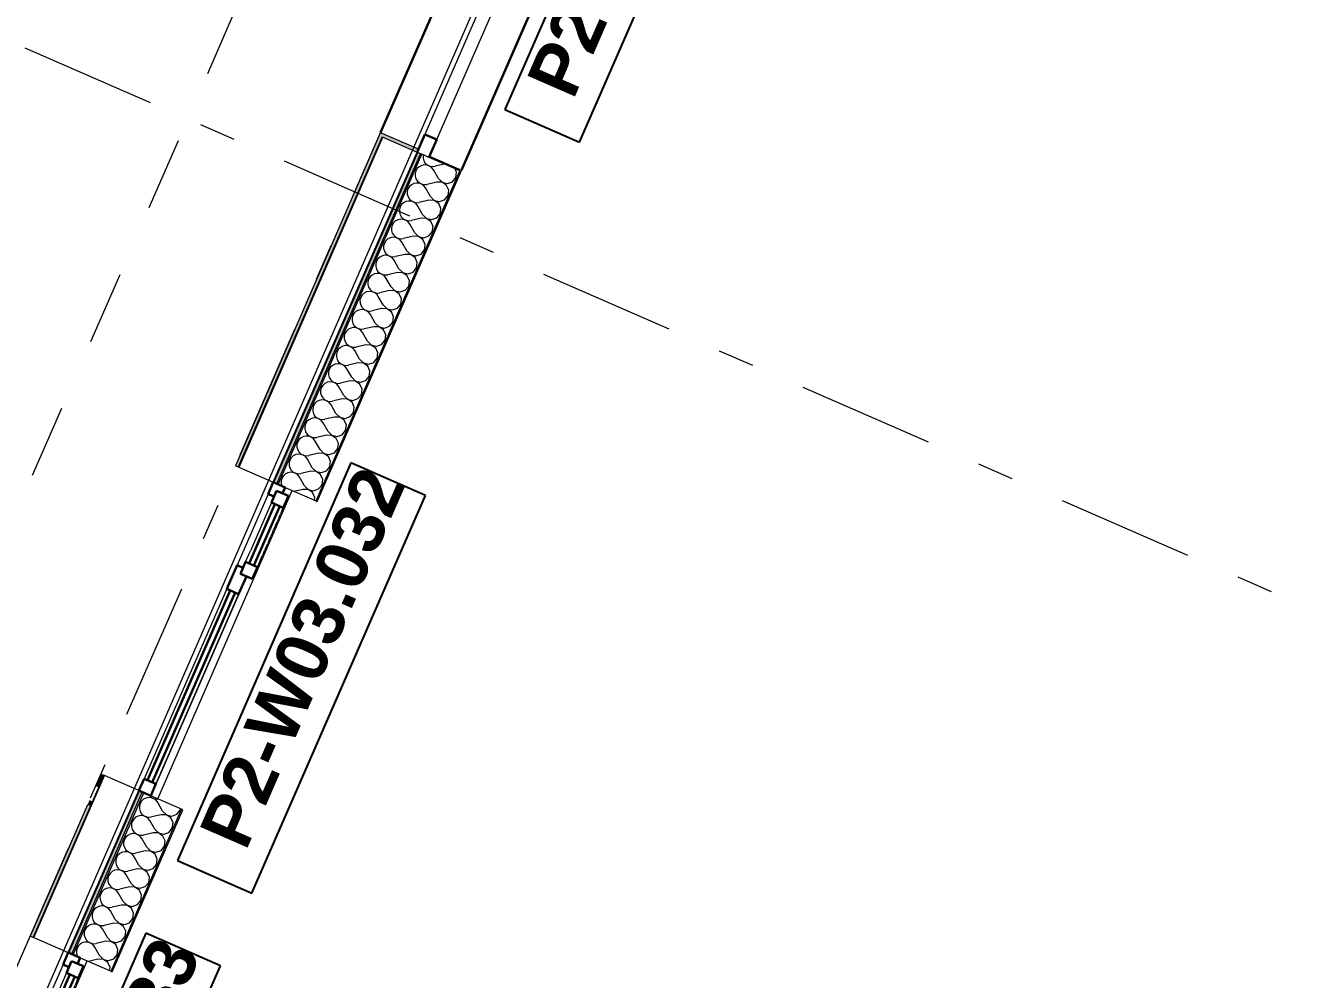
# Model space of a CAD drawing. Header units: millimetres. Extents: x -35034 to 431752, y -71616 to 25069.
# Drawn here: x 356836 to 361765, y -46978 to -43291 of the extents above; entities that cross this region are included whole.
import ezdxf
from ezdxf.enums import TextEntityAlignment as Align

# ---------------------------------------------------------------- set-up
doc = ezdxf.new("R2010")
doc.units = ezdxf.units.MM
doc.header["$MEASUREMENT"] = 0
doc.linetypes.add('Dashed', pattern=[564.444447, 282.222223, -282.222223])
doc.linetypes.add('Double Dashed', pattern=[1093.611073, 529.166651, -211.666656, 141.111112, -211.666656])
for name, color, linetype in [('A-95-MC_Marker_Section_P2.Marker', 7, 'Continuous'), ('New_A-15-MG_Structural_Grid_Phase_2', 7, 'Continuous'), ('New_A-20-M_Floor_Slab', 7, 'Continuous'), ('New_A-25-M_Wall_Ext', 7, 'Continuous'), ('New_ArchiCAD Window Markers', 7, 'Continuous'), ('New_ArchiCAD Windows', 7, 'Continuous')]:
    doc.layers.add(name, color=color, linetype=linetype)
for name, color, linetype, lineweight in [('A-95-MC_Marker_Section_P2.Marker_Pen_No__1', 7, 'Continuous', 13), ('New_A-20-M_Floor_Slab_Pen_No__89', 8, 'Continuous', 20), ('New_A-25-M_Wall_Ext_Pen_No__1', 7, 'Continuous', 13), ('New_ArchiCAD Window Markers_Pen_No__1', 7, 'Continuous', 13), ('New_ArchiCAD Window Markers_Pen_No__5', 7, 'Continuous', 25), ('New_ArchiCAD Windows_Pen_No__1', 7, 'Continuous', 13), ('New_ArchiCAD Windows_Pen_No__3', 7, 'Continuous', 18), ('New_ArchiCAD Windows_Pen_No__83', 8, 'Continuous', 20)]:
    doc.layers.add(name, color=color, linetype=linetype, lineweight=lineweight)
for name, color, linetype, lineweight, true_color in [('New_A-15-MG_Structural_Grid_Phase_2_Pen_No__222', 7, 'Continuous', 13, 0x65af33), ('New_A-25-M_Wall_Ext_Pen_No__107', 7, 'Continuous', 15, 0xa6a6a6), ('New_ArchiCAD Windows_Pen_No__23', 7, 'Continuous', 30, 0x2a2a2a), ('New_ArchiCAD Windows_Pen_No__43', 7, 'Continuous', 30, 0x444444), ('New_ArchiCAD Windows_Pen_No__63', 7, 'Continuous', 20, 0x606060)]:
    doc.layers.add(name, color=color, linetype=linetype, lineweight=lineweight, true_color=true_color)
doc.styles.add('GENERATED_STYLE_2', font='')
doc.styles.add('GENERATED_STYLE_4', font='')
doc.styles.get('GENERATED_STYLE_2').set_extended_font_data('Arial', bold=True)
doc.styles.get('GENERATED_STYLE_4').set_extended_font_data('Swis721 BT')
pattern_1 = [(0, (341458.06, 0), (0, 173.2051), [0, -100]), (0, (341508.06, 86.6), (0, 173.2051), [0, -100])]

# ---------------------------------------------------------------- blocks, each defined once
blk = doc.blocks.new('Slab_6_2', base_point=(319508.7, -20986.7))
at = {"layer": 'New_A-20-M_Floor_Slab_Pen_No__89', "linetype": 'Continuous', "flags": 128}
blk.add_lwpolyline([(306424.3, -33162.5), (323848.8, -40760.4), (322670.8, -43462.1), (326327.1, -45056.4), (326683.1, -44240), (331588.3, -46379), (329957.6, -50118.9), (334379.8, -52047.2), (335581, -49292.3), (335452.7, -49236.4), (333019, -48175.2), (334287.9, -45265.1), (336721.6, -46326.4), (337110.9, -46496.1), (353944.7, -53836.5), (359397.8, -41330.7), (358443.8, -40914.7), (359226, -39120.8), (359818.7, -39379.3), (360034.2, -38885), (360395.6, -39042.6), (361680.2, -36096.6)], dxfattribs=at)
blk = doc.blocks.new('*X931', base_point=(341458.1, 0))
at = {"layer": 'New_A-25-M_Wall_Ext_Pen_No__107', "linetype": 'Continuous'}
for p, q in [((357302, -46276.4), (357292.7, -46281.2)), ((357312.4, -46274.4), (357302, -46276.4)), ((357322.8, -46275.3), (357312.4, -46274.4)), ((357314.4, -46265.2), (357315.6, -46267.1)), ((357315.6, -46267.1), (357323.4, -46274.1)), ((357332.7, -46279.1), (357322.8, -46275.3)), ((357323.4, -46274.1), (357332.8, -46278.8)), ((357279.4, -46297.2), (357276.6, -46307.4)), ((357276.6, -46307.4), (357276.7, -46317.9)), ((357276.7, -46317.9), (357279.6, -46328)), ((357284.9, -46288.3), (357279.4, -46297.2)), ((357292.7, -46281.2), (357284.9, -46288.3)), ((357341.1, -46285.3), (357332.7, -46279.1)), ((357332.8, -46278.8), (357343.1, -46280.7)), ((357347.5, -46293.7), (357341.1, -46285.3)), ((357343.1, -46280.7), (357348.8, -46280.2)), ((357366.3, -46326.8), (357347.5, -46293.7)), ((357366.3, -46326.8), (357381.1, -46341.4)), ((357421.1, -46339.3), (357434.3, -46323.2)), ((357434.3, -46323.2), (357435.1, -46317.8)), ((357249, -46367.1), (357246.2, -46377.2)), ((357254.5, -46358.1), (357249, -46367.1)), ((357262.2, -46351), (357254.5, -46358.1)), ((357271.6, -46346.3), (357262.2, -46351)), ((357281.9, -46344.3), (357271.6, -46346.3)), ((357279.6, -46328), (357285.1, -46336.9)), ((357292.4, -46345.2), (357281.9, -46344.3)), ((357285.1, -46336.9), (357292.9, -46344)), ((357302.2, -46348.9), (357292.4, -46345.2)), ((357292.9, -46344), (357302.3, -46348.6)), ((357310.6, -46355.2), (357302.2, -46348.9)), ((357302.3, -46348.6), (357312.7, -46350.5)), ((357317, -46363.5), (357310.6, -46355.2)), ((357312.7, -46350.5), (357323.1, -46349.5)), ((357335.8, -46396.6), (357317, -46363.5)), ((357360.2, -46340.8), (357323.1, -46349.5)), ((357381, -46341.7), (357360.2, -46340.8)), ((357398.2, -46353.4), (357381, -46341.7)), ((357381.1, -46341.4), (357401.4, -46346)), ((357406.7, -46372.4), (357398.2, -46353.4)), ((357401.4, -46346), (357421.1, -46339.3)), ((357403.9, -46393.1), (357406.7, -46372.4)), ((357231.8, -46420.8), (357224, -46428)), ((357241.1, -46416.1), (357231.8, -46420.8)), ((357251.5, -46414.1), (357241.1, -46416.1)), ((357246.2, -46377.2), (357246.2, -46387.7)), ((357246.2, -46387.7), (357249.1, -46397.8)), ((357249.1, -46397.8), (357254.7, -46406.7)), ((357261.9, -46415), (357251.5, -46414.1)), ((357254.7, -46406.7), (357262.5, -46413.8)), ((357271.8, -46418.7), (357261.9, -46415)), ((357262.5, -46413.8), (357271.9, -46418.5)), ((357280.2, -46425), (357271.8, -46418.7)), ((357271.9, -46418.5), (357282.2, -46420.4)), ((357286.6, -46433.4), (357280.2, -46425)), ((357282.2, -46420.4), (357292.7, -46419.4)), ((357329.8, -46410.6), (357292.7, -46419.4)), ((357350.6, -46411.5), (357329.8, -46410.6)), ((357335.8, -46396.6), (357350.7, -46411.3)), ((357367.8, -46423.3), (357350.6, -46411.5)), ((357350.7, -46411.3), (357371, -46415.9)), ((357376.2, -46442.3), (357367.8, -46423.3)), ((357371, -46415.9), (357390.7, -46409.2)), ((357390.7, -46409.2), (357403.9, -46393.1)), ((357218.5, -46436.9), (357215.7, -46447)), ((357215.7, -46447), (357215.7, -46457.6)), ((357215.7, -46457.6), (357218.7, -46467.7)), ((357224, -46428), (357218.5, -46436.9)), ((357218.7, -46467.7), (357224.2, -46476.6)), ((357305.4, -46466.5), (357286.6, -46433.4)), ((357305.4, -46466.5), (357320.2, -46481.1)), ((357360.2, -46479), (357373.4, -46462.9)), ((357373.4, -46462.9), (357376.2, -46442.3)), ((357188.1, -46506.8), (357185.3, -46516.9)), ((357185.3, -46516.9), (357185.3, -46527.4)), ((357193.6, -46497.8), (357188.1, -46506.8)), ((357201.3, -46490.7), (357193.6, -46497.8)), ((357210.7, -46485.9), (357201.3, -46490.7)), ((357221, -46483.9), (357210.7, -46485.9)), ((357231.5, -46484.8), (357221, -46483.9)), ((357224.2, -46476.6), (357232, -46483.6)), ((357241.3, -46488.6), (357231.5, -46484.8)), ((357232, -46483.6), (357241.4, -46488.3)), ((357249.7, -46494.9), (357241.3, -46488.6)), ((357241.4, -46488.3), (357251.8, -46490.2)), ((357256.1, -46503.2), (357249.7, -46494.9)), ((357251.8, -46490.2), (357262.2, -46489.2)), ((357274.9, -46536.3), (357256.1, -46503.2)), ((357299.3, -46480.5), (357262.2, -46489.2)), ((357320.1, -46481.4), (357299.3, -46480.5)), ((357337.3, -46493.1), (357320.1, -46481.4)), ((357320.2, -46481.1), (357340.5, -46485.7)), ((357345.8, -46512.1), (357337.3, -46493.1)), ((357340.5, -46485.7), (357360.2, -46479)), ((357343, -46532.8), (357345.8, -46512.1)), ((357163.1, -46567.6), (357157.6, -46576.6)), ((357170.8, -46560.5), (357163.1, -46567.6)), ((357180.2, -46555.8), (357170.8, -46560.5)), ((357190.6, -46553.8), (357180.2, -46555.8)), ((357185.3, -46527.4), (357188.2, -46537.5)), ((357188.2, -46537.5), (357193.8, -46546.4)), ((357201, -46554.7), (357190.6, -46553.8)), ((357193.8, -46546.4), (357201.6, -46553.5)), ((357210.8, -46558.4), (357201, -46554.7)), ((357201.6, -46553.5), (357211, -46558.1)), ((357219.3, -46564.7), (357210.8, -46558.4)), ((357211, -46558.1), (357221.3, -46560)), ((357225.7, -46573), (357219.3, -46564.7)), ((357221.3, -46560), (357231.8, -46559.1)), ((357244.5, -46606.2), (357225.7, -46573)), ((357268.8, -46550.3), (357231.8, -46559.1)), ((357289.6, -46551.2), (357268.8, -46550.3)), ((357274.9, -46536.3), (357289.8, -46550.9)), ((357306.9, -46562.9), (357289.6, -46551.2)), ((357289.8, -46550.9), (357310.1, -46555.6)), ((357315.3, -46582), (357306.9, -46562.9)), ((357310.1, -46555.6), (357329.8, -46548.8)), ((357329.8, -46548.8), (357343, -46532.8)), ((357157.6, -46576.6), (357154.8, -46586.7)), ((357154.8, -46586.7), (357154.8, -46597.2)), ((357154.8, -46597.2), (357157.8, -46607.3)), ((357157.8, -46607.3), (357163.3, -46616.3)), ((357163.3, -46616.3), (357171.1, -46623.3)), ((357238.4, -46620.1), (357201.3, -46628.9)), ((357259.2, -46621.1), (357238.4, -46620.1)), ((357244.5, -46606.2), (357259.3, -46620.8)), ((357276.4, -46632.8), (357259.2, -46621.1)), ((357259.3, -46620.8), (357279.6, -46625.4)), ((357279.6, -46625.4), (357299.3, -46618.7)), ((357299.3, -46618.7), (357312.5, -46602.6)), ((357312.5, -46602.6), (357315.3, -46582)), ((357127.2, -46646.4), (357124.3, -46656.6)), ((357124.3, -46656.6), (357124.4, -46667.1)), ((357124.4, -46667.1), (357127.3, -46677.2)), ((357132.7, -46637.5), (357127.2, -46646.4)), ((357140.4, -46630.4), (357132.7, -46637.5)), ((357149.8, -46625.6), (357140.4, -46630.4)), ((357160.1, -46623.6), (357149.8, -46625.6)), ((357170.6, -46624.5), (357160.1, -46623.6)), ((357180.4, -46628.3), (357170.6, -46624.5)), ((357171.1, -46623.3), (357180.5, -46628)), ((357188.8, -46634.5), (357180.4, -46628.3)), ((357180.5, -46628), (357190.9, -46629.9)), ((357195.2, -46642.9), (357188.8, -46634.5)), ((357190.9, -46629.9), (357201.3, -46628.9)), ((357214, -46676), (357195.2, -46642.9)), ((357284.9, -46651.8), (357276.4, -46632.8)), ((357282.1, -46672.4), (357284.9, -46651.8)), ((357096.7, -46716.3), (357093.9, -46726.4)), ((357102.2, -46707.3), (357096.7, -46716.3)), ((357109.9, -46700.2), (357102.2, -46707.3)), ((357119.3, -46695.5), (357109.9, -46700.2)), ((357129.6, -46693.5), (357119.3, -46695.5)), ((357127.3, -46677.2), (357132.9, -46686.1)), ((357140.1, -46694.4), (357129.6, -46693.5)), ((357132.9, -46686.1), (357140.6, -46693.2)), ((357149.9, -46698.1), (357140.1, -46694.4)), ((357140.6, -46693.2), (357150.1, -46697.8)), ((357158.4, -46704.4), (357149.9, -46698.1)), ((357150.1, -46697.8), (357160.4, -46699.7)), ((357164.8, -46712.7), (357158.4, -46704.4)), ((357160.4, -46699.7), (357170.9, -46698.7)), ((357183.6, -46745.8), (357164.8, -46712.7)), ((357207.9, -46690), (357170.9, -46698.7)), ((357228.7, -46690.9), (357207.9, -46690)), ((357214, -46676), (357228.9, -46690.6)), ((357245.9, -46702.6), (357228.7, -46690.9)), ((357228.9, -46690.6), (357249.2, -46695.2)), ((357254.4, -46721.6), (357245.9, -46702.6)), ((357249.2, -46695.2), (357268.9, -46688.5)), ((357268.9, -46688.5), (357282.1, -46672.4)), ((357079.5, -46770), (357071.8, -46777.2)), ((357088.9, -46765.3), (357079.5, -46770)), ((357099.2, -46763.3), (357088.9, -46765.3)), ((357093.9, -46726.4), (357093.9, -46736.9)), ((357093.9, -46736.9), (357096.8, -46747)), ((357096.8, -46747), (357102.4, -46755.9)), ((357109.7, -46764.2), (357099.2, -46763.3)), ((357102.4, -46755.9), (357110.2, -46763)), ((357119.5, -46767.9), (357109.7, -46764.2)), ((357110.2, -46763), (357119.6, -46767.7)), ((357127.9, -46774.2), (357119.5, -46767.9)), ((357119.6, -46767.7), (357129.9, -46769.6)), ((357129.9, -46769.6), (357140.4, -46768.6)), ((357177.5, -46759.8), (357140.4, -46768.6)), ((357198.3, -46760.7), (357177.5, -46759.8)), ((357183.6, -46745.8), (357198.4, -46760.5)), ((357215.5, -46772.5), (357198.3, -46760.7)), ((357198.4, -46760.5), (357218.7, -46765.1)), ((357218.7, -46765.1), (357238.4, -46758.4)), ((357238.4, -46758.4), (357251.6, -46742.3)), ((357251.6, -46742.3), (357254.4, -46721.6)), ((357066.3, -46786.1), (357063.4, -46796.2)), ((357063.4, -46796.2), (357063.5, -46806.8)), ((357063.5, -46806.8), (357066.4, -46816.9)), ((357071.8, -46777.2), (357066.3, -46786.1)), ((357066.4, -46816.9), (357072, -46825.8)), ((357134.3, -46782.5), (357127.9, -46774.2)), ((357153.1, -46815.7), (357134.3, -46782.5)), ((357153.1, -46815.7), (357168, -46830.3)), ((357208, -46828.2), (357221.2, -46812.1)), ((357224, -46791.5), (357215.5, -46772.5)), ((357221.2, -46812.1), (357224, -46791.5)), ((357035.8, -46856), (357033, -46866.1)), ((357033, -46866.1), (357033, -46876.6)), ((357041.3, -46847), (357035.8, -46856)), ((357049, -46839.9), (357041.3, -46847)), ((357058.4, -46835.1), (357049, -46839.9)), ((357068.7, -46833.1), (357058.4, -46835.1)), ((357079.2, -46834), (357068.7, -46833.1)), ((357072, -46825.8), (357079.7, -46832.8)), ((357089, -46837.8), (357079.2, -46834)), ((357079.7, -46832.8), (357089.2, -46837.5)), ((357097.5, -46844), (357089, -46837.8)), ((357089.2, -46837.5), (357099.5, -46839.4)), ((357103.9, -46852.4), (357097.5, -46844)), ((357099.5, -46839.4), (357110, -46838.4)), ((357122.7, -46885.5), (357103.9, -46852.4)), ((357147, -46829.6), (357110, -46838.4)), ((357167.8, -46830.6), (357147, -46829.6)), ((357185, -46842.3), (357167.8, -46830.6)), ((357168, -46830.3), (357188.3, -46834.9)), ((357193.5, -46861.3), (357185, -46842.3)), ((357188.3, -46834.9), (357208, -46828.2)), ((357190.7, -46881.9), (357193.5, -46861.3)), ((357033, -46876.6), (357035.9, -46886.7)), ((357035.9, -46886.7), (357037.6, -46889.4)), ((357116.6, -46899.5), (357080.4, -46908.1)), ((357137.4, -46900.4), (357116.6, -46899.5)), ((357122.7, -46885.5), (357137.5, -46900.1)), ((357154.6, -46912.1), (357137.4, -46900.4)), ((357137.5, -46900.1), (357157.8, -46904.8)), ((357163.1, -46931.2), (357154.6, -46912.1)), ((357157.8, -46904.8), (357177.5, -46898)), ((357177.5, -46898), (357190.7, -46881.9)), ((357161.4, -46943.4), (357163.1, -46931.2))]:
    blk.add_line(p, q, dxfattribs=at)
blk = doc.blocks.new('*X932', base_point=(341458.1, 0))
at = {"layer": 'New_A-25-M_Wall_Ext_Pen_No__107', "linetype": 'Continuous'}
for p, q in [((358373.6, -43790.9), (358372.9, -43793.1)), ((358372.9, -43793.1), (358373, -43803.7)), ((358373, -43803.7), (358375.9, -43813.8)), ((358345.3, -43852.9), (358342.5, -43863)), ((358342.5, -43863), (358342.5, -43873.5)), ((358350.8, -43843.9), (358345.3, -43852.9)), ((358358.5, -43836.8), (358350.8, -43843.9)), ((358367.9, -43832), (358358.5, -43836.8)), ((358378.2, -43830), (358367.9, -43832)), ((358375.9, -43813.8), (358381.5, -43822.7)), ((358388.7, -43830.9), (358378.2, -43830)), ((358381.5, -43822.7), (358389.2, -43829.7)), ((358398.5, -43834.7), (358388.7, -43830.9)), ((358389.2, -43829.7), (358398.7, -43834.4)), ((358407, -43840.9), (358398.5, -43834.7)), ((358398.7, -43834.4), (358409, -43836.3)), ((358413.4, -43849.3), (358407, -43840.9)), ((358409, -43836.3), (358419.5, -43835.3)), ((358432.2, -43882.4), (358413.4, -43849.3)), ((358455.7, -43826.8), (358419.5, -43835.3)), ((358503, -43858.2), (358497, -43844.8)), ((358500.2, -43878.8), (358503, -43858.2)), ((358328.1, -43906.6), (358320.4, -43913.7)), ((358337.5, -43901.9), (358328.1, -43906.6)), ((358347.8, -43899.9), (358337.5, -43901.9)), ((358342.5, -43873.5), (358345.4, -43883.6)), ((358345.4, -43883.6), (358351, -43892.5)), ((358358.3, -43900.8), (358347.8, -43899.9)), ((358351, -43892.5), (358358.8, -43899.6)), ((358368.1, -43904.5), (358358.3, -43900.8)), ((358358.8, -43899.6), (358368.2, -43904.2)), ((358376.5, -43910.8), (358368.1, -43904.5)), ((358368.2, -43904.2), (358378.5, -43906.1)), ((358382.9, -43919.1), (358376.5, -43910.8)), ((358378.5, -43906.1), (358389, -43905.2)), ((358426.1, -43896.4), (358389, -43905.2)), ((358446.9, -43897.3), (358426.1, -43896.4)), ((358432.2, -43882.4), (358447, -43897)), ((358464.1, -43909), (358446.9, -43897.3)), ((358447, -43897), (358467.3, -43901.7)), ((358472.6, -43928.1), (358464.1, -43909)), ((358467.3, -43901.7), (358487, -43894.9)), ((358487, -43894.9), (358500.2, -43878.8)), ((358314.9, -43922.7), (358312, -43932.8)), ((358312, -43932.8), (358312.1, -43943.3)), ((358312.1, -43943.3), (358315, -43953.4)), ((358320.4, -43913.7), (358314.9, -43922.7)), ((358315, -43953.4), (358320.5, -43962.3)), ((358401.7, -43952.3), (358382.9, -43919.1)), ((358401.7, -43952.3), (358416.5, -43966.9)), ((358456.5, -43964.8), (358469.8, -43948.7)), ((358469.8, -43948.7), (358472.6, -43928.1)), ((358284.4, -43992.5), (358281.6, -44002.7)), ((358281.6, -44002.7), (358281.6, -44013.2)), ((358289.9, -43983.6), (358284.4, -43992.5)), ((358297.6, -43976.5), (358289.9, -43983.6)), ((358307, -43971.7), (358297.6, -43976.5)), ((358317.3, -43969.7), (358307, -43971.7)), ((358327.8, -43970.6), (358317.3, -43969.7)), ((358320.5, -43962.3), (358328.3, -43969.4)), ((358337.6, -43974.4), (358327.8, -43970.6)), ((358328.3, -43969.4), (358337.8, -43974.1)), ((358346.1, -43980.6), (358337.6, -43974.4)), ((358337.8, -43974.1), (358348.1, -43976)), ((358352.5, -43989), (358346.1, -43980.6)), ((358348.1, -43976), (358358.6, -43975)), ((358371.3, -44022.1), (358352.5, -43989)), ((358395.6, -43966.2), (358358.6, -43975)), ((358416.4, -43967.2), (358395.6, -43966.2)), ((358433.6, -43978.9), (358416.4, -43967.2)), ((358416.5, -43966.9), (358436.8, -43971.5)), ((358442.1, -43997.9), (358433.6, -43978.9)), ((358436.8, -43971.5), (358456.5, -43964.8)), ((358439.3, -44018.5), (358442.1, -43997.9)), ((358259.4, -44053.4), (358254, -44062.4)), ((358267.2, -44046.3), (358259.4, -44053.4)), ((358276.6, -44041.6), (358267.2, -44046.3)), ((358286.9, -44039.6), (358276.6, -44041.6)), ((358281.6, -44013.2), (358284.5, -44023.3)), ((358284.5, -44023.3), (358290.1, -44032.2)), ((358297.4, -44040.5), (358286.9, -44039.6)), ((358290.1, -44032.2), (358297.9, -44039.2)), ((358307.2, -44044.2), (358297.4, -44040.5)), ((358297.9, -44039.2), (358307.3, -44043.9)), ((358315.6, -44050.5), (358307.2, -44044.2)), ((358307.3, -44043.9), (358317.6, -44045.8)), ((358322, -44058.8), (358315.6, -44050.5)), ((358317.6, -44045.8), (358328.1, -44044.8)), ((358340.8, -44091.9), (358322, -44058.8)), ((358365.2, -44036.1), (358328.1, -44044.8)), ((358386, -44037), (358365.2, -44036.1)), ((358371.3, -44022.1), (358386.1, -44036.7)), ((358403.2, -44048.7), (358386, -44037)), ((358386.1, -44036.7), (358406.4, -44041.3)), ((358411.7, -44067.7), (358403.2, -44048.7)), ((358406.4, -44041.3), (358426.1, -44034.6)), ((358426.1, -44034.6), (358439.3, -44018.5)), ((358256.4, -44109.4), (358246.1, -44111.4)), ((358254, -44062.4), (358251.1, -44072.5)), ((358251.1, -44072.5), (358251.2, -44083)), ((358251.2, -44083), (358254.1, -44093.1)), ((358254.1, -44093.1), (358259.6, -44102)), ((358266.9, -44110.3), (358256.4, -44109.4)), ((358259.6, -44102), (358267.4, -44109.1)), ((358267.4, -44109.1), (358276.8, -44113.7)), ((358334.7, -44105.9), (358297.6, -44114.7)), ((358355.5, -44106.8), (358334.7, -44105.9)), ((358340.8, -44091.9), (358355.6, -44106.5)), ((358372.7, -44118.6), (358355.5, -44106.8)), ((358355.6, -44106.5), (358375.9, -44111.2)), ((358375.9, -44111.2), (358395.6, -44104.4)), ((358395.6, -44104.4), (358408.9, -44088.4)), ((358408.9, -44088.4), (358411.7, -44067.7)), ((358223.5, -44132.2), (358220.7, -44142.3)), ((358220.7, -44142.3), (358220.7, -44152.8)), ((358220.7, -44152.8), (358223.6, -44162.9)), ((358229, -44123.3), (358223.5, -44132.2)), ((358236.7, -44116.1), (358229, -44123.3)), ((358246.1, -44111.4), (358236.7, -44116.1)), ((358276.7, -44114), (358266.9, -44110.3)), ((358285.2, -44120.3), (358276.7, -44114)), ((358276.8, -44113.7), (358287.2, -44115.7)), ((358291.6, -44128.6), (358285.2, -44120.3)), ((358287.2, -44115.7), (358297.6, -44114.7)), ((358310.4, -44161.8), (358291.6, -44128.6)), ((358365.2, -44174.3), (358378.4, -44158.2)), ((358381.2, -44137.6), (358372.7, -44118.6)), ((358378.4, -44158.2), (358381.2, -44137.6)), ((358193, -44202.1), (358190.2, -44212.2)), ((358198.5, -44193.1), (358193, -44202.1)), ((358206.3, -44186), (358198.5, -44193.1)), ((358215.7, -44181.2), (358206.3, -44186)), ((358226, -44179.2), (358215.7, -44181.2)), ((358223.6, -44162.9), (358229.2, -44171.9)), ((358236.4, -44180.1), (358226, -44179.2)), ((358229.2, -44171.9), (358237, -44178.9)), ((358246.3, -44183.9), (358236.4, -44180.1)), ((358237, -44178.9), (358246.4, -44183.6)), ((358254.7, -44190.1), (358246.3, -44183.9)), ((358246.4, -44183.6), (358256.7, -44185.5)), ((358261.1, -44198.5), (358254.7, -44190.1)), ((358256.7, -44185.5), (358267.2, -44184.5)), ((358279.9, -44231.6), (358261.1, -44198.5)), ((358304.3, -44175.7), (358267.2, -44184.5)), ((358325.1, -44176.7), (358304.3, -44175.7)), ((358310.4, -44161.8), (358325.2, -44176.4)), ((358342.3, -44188.4), (358325.1, -44176.7)), ((358325.2, -44176.4), (358345.5, -44181)), ((358350.7, -44207.4), (358342.3, -44188.4)), ((358345.5, -44181), (358365.2, -44174.3)), ((358348, -44228), (358350.7, -44207.4)), ((358175.8, -44255.8), (358168.1, -44262.9)), ((358185.2, -44251.1), (358175.8, -44255.8)), ((358195.5, -44249.1), (358185.2, -44251.1)), ((358190.2, -44212.2), (358190.3, -44222.7)), ((358190.3, -44222.7), (358193.2, -44232.8)), ((358193.2, -44232.8), (358198.7, -44241.7)), ((358206, -44250), (358195.5, -44249.1)), ((358198.7, -44241.7), (358206.5, -44248.8)), ((358215.8, -44253.7), (358206, -44250)), ((358206.5, -44248.8), (358215.9, -44253.4)), ((358224.2, -44260), (358215.8, -44253.7)), ((358215.9, -44253.4), (358226.3, -44255.3)), ((358226.3, -44255.3), (358236.7, -44254.4)), ((358273.8, -44245.6), (358236.7, -44254.4)), ((358294.6, -44246.5), (358273.8, -44245.6)), ((358279.9, -44231.6), (358294.7, -44246.2)), ((358311.8, -44258.2), (358294.6, -44246.5)), ((358294.7, -44246.2), (358315, -44250.9)), ((358315, -44250.9), (358334.7, -44244.1)), ((358334.7, -44244.1), (358348, -44228)), ((358162.6, -44271.9), (358159.8, -44282)), ((358159.8, -44282), (358159.8, -44292.5)), ((358159.8, -44292.5), (358162.7, -44302.6)), ((358168.1, -44262.9), (358162.6, -44271.9)), ((358162.7, -44302.6), (358168.3, -44311.5)), ((358230.6, -44268.3), (358224.2, -44260)), ((358249.4, -44301.5), (358230.6, -44268.3)), ((358249.4, -44301.5), (358264.3, -44316.1)), ((358304.3, -44314), (358317.5, -44297.9)), ((358320.3, -44277.3), (358311.8, -44258.2)), ((358317.5, -44297.9), (358320.3, -44277.3)), ((358132.1, -44341.7), (358129.3, -44351.9)), ((358129.3, -44351.9), (358129.4, -44362.4)), ((358137.6, -44332.8), (358132.1, -44341.7)), ((358145.4, -44325.7), (358137.6, -44332.8)), ((358154.7, -44320.9), (358145.4, -44325.7)), ((358165.1, -44318.9), (358154.7, -44320.9)), ((358175.5, -44319.8), (358165.1, -44318.9)), ((358168.3, -44311.5), (358176.1, -44318.6)), ((358185.4, -44323.6), (358175.5, -44319.8)), ((358176.1, -44318.6), (358185.5, -44323.3)), ((358193.8, -44329.8), (358185.4, -44323.6)), ((358185.5, -44323.3), (358195.8, -44325.2)), ((358200.2, -44338.2), (358193.8, -44329.8)), ((358195.8, -44325.2), (358206.3, -44324.2)), ((358219, -44371.3), (358200.2, -44338.2)), ((358243.4, -44315.4), (358206.3, -44324.2)), ((358264.2, -44316.3), (358243.4, -44315.4)), ((358281.4, -44328.1), (358264.2, -44316.3)), ((358264.3, -44316.1), (358284.6, -44320.7)), ((358289.8, -44347.1), (358281.4, -44328.1)), ((358284.6, -44320.7), (358304.3, -44314)), ((358287, -44367.7), (358289.8, -44347.1)), ((358107.2, -44402.6), (358101.7, -44411.6)), ((358114.9, -44395.5), (358107.2, -44402.6)), ((358124.3, -44390.8), (358114.9, -44395.5)), ((358134.6, -44388.8), (358124.3, -44390.8)), ((358129.4, -44362.4), (358132.3, -44372.5)), ((358132.3, -44372.5), (358137.8, -44381.4)), ((358145.1, -44389.7), (358134.6, -44388.8)), ((358137.8, -44381.4), (358145.6, -44388.4)), ((358154.9, -44393.4), (358145.1, -44389.7)), ((358145.6, -44388.4), (358155, -44393.1)), ((358163.3, -44399.7), (358154.9, -44393.4)), ((358155, -44393.1), (358165.4, -44395)), ((358169.7, -44408), (358163.3, -44399.7)), ((358165.4, -44395), (358175.8, -44394)), ((358212.9, -44385.3), (358175.8, -44394)), ((358233.7, -44386.2), (358212.9, -44385.3)), ((358219, -44371.3), (358233.8, -44385.9)), ((358250.9, -44397.9), (358233.7, -44386.2)), ((358233.8, -44385.9), (358254.1, -44390.5)), ((358259.4, -44416.9), (358250.9, -44397.9)), ((358254.1, -44390.5), (358273.8, -44383.8)), ((358273.8, -44383.8), (358287, -44367.7)), ((358101.7, -44411.6), (358098.9, -44421.7)), ((358098.9, -44421.7), (358098.9, -44432.2)), ((358098.9, -44432.2), (358101.8, -44442.3)), ((358101.8, -44442.3), (358107.4, -44451.2)), ((358107.4, -44451.2), (358115.2, -44458.3)), ((358188.5, -44441.1), (358169.7, -44408)), ((358188.5, -44441.1), (358203.4, -44455.7)), ((358223.7, -44460.4), (358243.4, -44453.6)), ((358243.4, -44453.6), (358256.6, -44437.6)), ((358256.6, -44437.6), (358259.4, -44416.9)), ((358071.2, -44481.4), (358068.4, -44491.5)), ((358068.4, -44491.5), (358068.4, -44502)), ((358068.4, -44502), (358071.4, -44512.1)), ((358076.7, -44472.5), (358071.2, -44481.4)), ((358084.5, -44465.3), (358076.7, -44472.5)), ((358093.8, -44460.6), (358084.5, -44465.3)), ((358104.2, -44458.6), (358093.8, -44460.6)), ((358114.6, -44459.5), (358104.2, -44458.6)), ((358124.5, -44463.2), (358114.6, -44459.5)), ((358115.2, -44458.3), (358124.6, -44462.9)), ((358132.9, -44469.5), (358124.5, -44463.2)), ((358124.6, -44462.9), (358134.9, -44464.9)), ((358139.3, -44477.8), (358132.9, -44469.5)), ((358134.9, -44464.9), (358145.4, -44463.9)), ((358158.1, -44511), (358139.3, -44477.8)), ((358182.5, -44455.1), (358145.4, -44463.9)), ((358203.3, -44456), (358182.5, -44455.1)), ((358220.5, -44467.8), (358203.3, -44456)), ((358203.4, -44455.7), (358223.7, -44460.4)), ((358228.9, -44486.8), (358220.5, -44467.8)), ((358226.1, -44507.4), (358228.9, -44486.8)), ((358040.8, -44551.3), (358037.9, -44561.4)), ((358046.3, -44542.3), (358040.8, -44551.3)), ((358054, -44535.2), (358046.3, -44542.3)), ((358063.4, -44530.4), (358054, -44535.2)), ((358073.7, -44528.4), (358063.4, -44530.4)), ((358071.4, -44512.1), (358076.9, -44521.1)), ((358084.2, -44529.3), (358073.7, -44528.4)), ((358076.9, -44521.1), (358084.7, -44528.1)), ((358094, -44533.1), (358084.2, -44529.3)), ((358084.7, -44528.1), (358094.1, -44532.8)), ((358102.4, -44539.3), (358094, -44533.1)), ((358094.1, -44532.8), (358104.5, -44534.7)), ((358108.8, -44547.7), (358102.4, -44539.3)), ((358104.5, -44534.7), (358114.9, -44533.7)), ((358127.6, -44580.8), (358108.8, -44547.7)), ((358152, -44524.9), (358114.9, -44533.7)), ((358172.8, -44525.9), (358152, -44524.9)), ((358158.1, -44511), (358172.9, -44525.6)), ((358190, -44537.6), (358172.8, -44525.9)), ((358172.9, -44525.6), (358193.2, -44530.2)), ((358198.5, -44556.6), (358190, -44537.6)), ((358193.2, -44530.2), (358212.9, -44523.5)), ((358212.9, -44523.5), (358226.1, -44507.4)), ((358032.9, -44600.3), (358023.5, -44605)), ((358043.2, -44598.3), (358032.9, -44600.3)), ((358037.9, -44561.4), (358038, -44571.9)), ((358038, -44571.9), (358040.9, -44582)), ((358040.9, -44582), (358046.5, -44590.9)), ((358053.7, -44599.2), (358043.2, -44598.3)), ((358046.5, -44590.9), (358054.3, -44598)), ((358063.5, -44602.9), (358053.7, -44599.2)), ((358054.3, -44598), (358063.7, -44602.6)), ((358121.5, -44594.8), (358084.5, -44603.6)), ((358142.3, -44595.7), (358121.5, -44594.8)), ((358127.6, -44580.8), (358142.5, -44595.4)), ((358159.5, -44607.4), (358142.3, -44595.7)), ((358142.5, -44595.4), (358162.8, -44600.1)), ((358162.8, -44600.1), (358182.5, -44593.3)), ((358182.5, -44593.3), (358195.7, -44577.2)), ((358195.7, -44577.2), (358198.5, -44556.6)), ((358010.3, -44621.1), (358007.5, -44631.2)), ((358007.5, -44631.2), (358007.5, -44641.7)), ((358007.5, -44641.7), (358010.5, -44651.8)), ((358015.8, -44612.1), (358010.3, -44621.1)), ((358023.5, -44605), (358015.8, -44612.1)), ((358072, -44609.2), (358063.5, -44602.9)), ((358063.7, -44602.6), (358074, -44604.5)), ((358078.4, -44617.5), (358072, -44609.2)), ((358074, -44604.5), (358084.5, -44603.6)), ((358097.2, -44650.7), (358078.4, -44617.5)), ((358097.2, -44650.7), (358112, -44665.3)), ((358152, -44663.2), (358165.2, -44647.1)), ((358168, -44626.4), (358159.5, -44607.4)), ((358165.2, -44647.1), (358168, -44626.4)), ((357979.9, -44690.9), (357977, -44701.1)), ((357985.4, -44682), (357979.9, -44690.9)), ((357993.1, -44674.8), (357985.4, -44682)), ((358002.5, -44670.1), (357993.1, -44674.8)), ((358012.8, -44668.1), (358002.5, -44670.1)), ((358010.5, -44651.8), (358016, -44660.7)), ((358023.3, -44669), (358012.8, -44668.1)), ((358016, -44660.7), (358023.8, -44667.8)), ((358033.1, -44672.7), (358023.3, -44669)), ((358023.8, -44667.8), (358033.2, -44672.5)), ((358041.5, -44679), (358033.1, -44672.7)), ((358033.2, -44672.5), (358043.6, -44674.4)), ((358047.9, -44687.4), (358041.5, -44679)), ((358043.6, -44674.4), (358054, -44673.4)), ((358066.7, -44720.5), (358047.9, -44687.4)), ((358091.1, -44664.6), (358054, -44673.4)), ((358111.9, -44665.5), (358091.1, -44664.6)), ((358129.1, -44677.3), (358111.9, -44665.5)), ((358112, -44665.3), (358132.3, -44669.9)), ((358137.6, -44696.3), (358129.1, -44677.3)), ((358132.3, -44669.9), (358152, -44663.2)), ((358134.8, -44716.9), (358137.6, -44696.3)), ((357962.6, -44744.7), (357954.9, -44751.8)), ((357972, -44740), (357962.6, -44744.7)), ((357982.3, -44738), (357972, -44740)), ((357977, -44701.1), (357977.1, -44711.6)), ((357977.1, -44711.6), (357980, -44721.7)), ((357980, -44721.7), (357985.6, -44730.6)), ((357992.8, -44738.9), (357982.3, -44738)), ((357985.6, -44730.6), (357993.3, -44737.6)), ((358002.6, -44742.6), (357992.8, -44738.9)), ((357993.3, -44737.6), (358002.8, -44742.3)), ((358011.1, -44748.9), (358002.6, -44742.6)), ((358002.8, -44742.3), (358013.1, -44744.2)), ((358017.5, -44757.2), (358011.1, -44748.9)), ((358013.1, -44744.2), (358023.6, -44743.2)), ((358060.6, -44734.5), (358023.6, -44743.2)), ((358081.4, -44735.4), (358060.6, -44734.5)), ((358066.7, -44720.5), (358081.6, -44735.1)), ((358098.6, -44747.1), (358081.4, -44735.4)), ((358081.6, -44735.1), (358101.9, -44739.7)), ((358107.1, -44766.1), (358098.6, -44747.1)), ((358101.9, -44739.7), (358121.6, -44733)), ((358121.6, -44733), (358134.8, -44716.9)), ((357949.4, -44760.8), (357946.6, -44770.9)), ((357946.6, -44770.9), (357946.6, -44781.4)), ((357946.6, -44781.4), (357949.5, -44791.5)), ((357954.9, -44751.8), (357949.4, -44760.8)), ((357949.5, -44791.5), (357955.1, -44800.4)), ((358036.3, -44790.3), (358017.5, -44757.2)), ((358036.3, -44790.3), (358051.1, -44804.9)), ((358091.1, -44802.8), (358104.3, -44786.8)), ((358104.3, -44786.8), (358107.1, -44766.1)), ((357919, -44830.6), (357916.1, -44840.7)), ((357916.1, -44840.7), (357916.2, -44851.2)), ((357924.5, -44821.6), (357919, -44830.6)), ((357932.2, -44814.5), (357924.5, -44821.6)), ((357941.6, -44809.8), (357932.2, -44814.5)), ((357951.9, -44807.8), (357941.6, -44809.8)), ((357962.4, -44808.7), (357951.9, -44807.8)), ((357955.1, -44800.4), (357962.9, -44807.5)), ((357972.2, -44812.4), (357962.4, -44808.7)), ((357962.9, -44807.5), (357972.3, -44812.1)), ((357980.6, -44818.7), (357972.2, -44812.4)), ((357972.3, -44812.1), (357982.6, -44814.1)), ((357987, -44827), (357980.6, -44818.7)), ((357982.6, -44814.1), (357993.1, -44813.1)), ((358005.8, -44860.2), (357987, -44827)), ((358030.2, -44804.3), (357993.1, -44813.1)), ((358051, -44805.2), (358030.2, -44804.3)), ((358068.2, -44816.9), (358051, -44805.2)), ((358051.1, -44804.9), (358071.4, -44809.6)), ((358076.7, -44836), (358068.2, -44816.9)), ((358071.4, -44809.6), (358091.1, -44802.8)), ((358073.9, -44856.6), (358076.7, -44836)), ((357894, -44891.5), (357888.5, -44900.5)), ((357901.7, -44884.4), (357894, -44891.5)), ((357911.1, -44879.6), (357901.7, -44884.4)), ((357921.4, -44877.6), (357911.1, -44879.6)), ((357916.2, -44851.2), (357919.1, -44861.3)), ((357919.1, -44861.3), (357924.7, -44870.3)), ((357931.9, -44878.5), (357921.4, -44877.6)), ((357924.7, -44870.3), (357932.4, -44877.3)), ((357941.7, -44882.3), (357931.9, -44878.5)), ((357932.4, -44877.3), (357941.9, -44882)), ((357950.2, -44888.5), (357941.7, -44882.3)), ((357941.9, -44882), (357952.2, -44883.9)), ((357956.6, -44896.9), (357950.2, -44888.5)), ((357952.2, -44883.9), (357962.7, -44882.9)), ((357975.4, -44930), (357956.6, -44896.9)), ((357999.7, -44874.1), (357962.7, -44882.9)), ((358020.5, -44875.1), (357999.7, -44874.1)), ((358005.8, -44860.2), (358020.7, -44874.8)), ((358037.7, -44886.8), (358020.5, -44875.1)), ((358020.7, -44874.8), (358041, -44879.4)), ((358046.2, -44905.8), (358037.7, -44886.8)), ((358041, -44879.4), (358060.7, -44872.7)), ((358060.7, -44872.7), (358073.9, -44856.6)), ((357888.5, -44900.5), (357885.7, -44910.6)), ((357885.7, -44910.6), (357885.7, -44921.1)), ((357885.7, -44921.1), (357888.6, -44931.2)), ((357888.6, -44931.2), (357894.2, -44940.1)), ((357894.2, -44940.1), (357902, -44947.2)), ((357902, -44947.2), (357911.4, -44951.8)), ((357969.3, -44944), (357932.2, -44952.8)), ((357990.1, -44944.9), (357969.3, -44944)), ((357975.4, -44930), (357990.2, -44944.6)), ((358007.3, -44956.6), (357990.1, -44944.9)), ((357990.2, -44944.6), (358010.5, -44949.3)), ((358010.5, -44949.3), (358030.2, -44942.5)), ((358030.2, -44942.5), (358043.4, -44926.4)), ((358043.4, -44926.4), (358046.2, -44905.8)), ((357858.1, -44970.3), (357855.2, -44980.4)), ((357855.2, -44980.4), (357855.3, -44990.9)), ((357855.3, -44990.9), (357858.2, -45001)), ((357863.5, -44961.3), (357858.1, -44970.3)), ((357871.3, -44954.2), (357863.5, -44961.3)), ((357880.7, -44949.5), (357871.3, -44954.2)), ((357891, -44947.5), (357880.7, -44949.5)), ((357901.5, -44948.4), (357891, -44947.5)), ((357911.3, -44952.1), (357901.5, -44948.4)), ((357919.7, -44958.4), (357911.3, -44952.1)), ((357911.4, -44951.8), (357921.7, -44953.7)), ((357926.1, -44966.7), (357919.7, -44958.4)), ((357921.7, -44953.7), (357932.2, -44952.8)), ((357944.9, -44999.9), (357926.1, -44966.7)), ((357999.7, -45012.4), (358013, -44996.3)), ((358015.8, -44975.6), (358007.3, -44956.6)), ((358013, -44996.3), (358015.8, -44975.6)), ((357827.6, -45040.1), (357824.8, -45050.3)), ((357833.1, -45031.2), (357827.6, -45040.1)), ((357840.8, -45024), (357833.1, -45031.2)), ((357850.2, -45019.3), (357840.8, -45024)), ((357860.5, -45017.3), (357850.2, -45019.3)), ((357858.2, -45001), (357863.7, -45009.9)), ((357871, -45018.2), (357860.5, -45017.3)), ((357863.7, -45009.9), (357871.5, -45017)), ((357880.8, -45021.9), (357871, -45018.2)), ((357871.5, -45017), (357881, -45021.7)), ((357889.3, -45028.2), (357880.8, -45021.9)), ((357881, -45021.7), (357891.3, -45023.6)), ((357895.7, -45036.6), (357889.3, -45028.2)), ((357891.3, -45023.6), (357901.8, -45022.6)), ((357914.5, -45069.7), (357895.7, -45036.6)), ((357938.8, -45013.8), (357901.8, -45022.6)), ((357959.6, -45014.7), (357938.8, -45013.8)), ((357944.9, -44999.9), (357959.7, -45014.5)), ((357976.8, -45026.5), (357959.6, -45014.7)), ((357959.7, -45014.5), (357980, -45019.1)), ((357985.3, -45045.5), (357976.8, -45026.5)), ((357980, -45019.1), (357999.7, -45012.4)), ((357982.5, -45066.1), (357985.3, -45045.5)), ((357824.8, -45050.3), (357824.8, -45060.8)), ((357824.8, -45060.8), (357827.7, -45070.8)), ((357908.4, -45083.7), (357875.2, -45091.5)), ((357929.2, -45084.6), (357908.4, -45083.7)), ((357914.5, -45069.7), (357929.3, -45084.3)), ((357946.4, -45096.3), (357929.2, -45084.6)), ((357929.3, -45084.3), (357949.6, -45088.9)), ((357949.6, -45088.9), (357969.3, -45082.2)), ((357969.3, -45082.2), (357982.5, -45066.1)), ((357954.8, -45115.3), (357946.4, -45096.3)), ((357953.5, -45125.6), (357954.8, -45115.3))]:
    blk.add_line(p, q, dxfattribs=at)
blk = doc.blocks.new('Double Window 19_3')
at = {"layer": 'New_ArchiCAD Windows_Pen_No__1', "linetype": 'Continuous'}
for p, q in [((-1125, 0), (-1125, -29.5)), ((1125, 0), (1125, -29.5)), ((-1125, -29.5), (-1125, -35.5)), ((-1125, -35.5), (-1125, -47.5)), ((-1125, -47.5), (-1125, -50)), ((1125, -29.5), (1125, -35.5)), ((1125, -35.5), (1125, -47.5)), ((1125, -47.5), (1125, -50))]:
    blk.add_line(p, q, dxfattribs=at)
at = {"layer": 'New_ArchiCAD Windows_Pen_No__23', "linetype": 'Continuous'}
for p, q in [((-1120.5, 135), (1120.5, 135)), ((-1112.5, -210), (1112.5, -210))]:
    blk.add_line(p, q, dxfattribs=at)
at = {"layer": 'New_ArchiCAD Windows_Pen_No__43', "linetype": 'Continuous'}
for p, q in [((-1125, 0), (-1050, 0)), ((-1050, 0), (-1050, -50)), ((-450, -50), (-450, 0)), ((-450, 0), (-375, 0)), ((-375, 0), (-325, 0)), ((-325, 0), (-325, -50)), ((1075, -50), (1075, 0)), ((1075, 0), (1125, 0)), ((-1050, -50), (-1125, -50)), ((-375, -50), (-450, -50)), ((-325, -50), (-375, -50)), ((1125, -50), (1075, -50))]:
    blk.add_line(p, q, dxfattribs=at)
at = {"layer": 'New_ArchiCAD Windows_Pen_No__83', "linetype": 'Continuous'}
for p, q in [((-1050, 0), (-450, 0)), ((-325, 0), (1075, 0)), ((-450, -50), (-1050, -50)), ((1075, -50), (-325, -50))]:
    blk.add_line(p, q, dxfattribs=at)
blk = doc.blocks.new('Window Stamp 18_6')
at = {"layer": 'New_ArchiCAD Window Markers_Pen_No__5', "linetype": 'Continuous'}
for p, q in [((838.5, -405), (-838.5, -405)), ((-838.5, -405), (-838.5, -719.3)), ((838.5, -719.3), (838.5, -405)), ((-838.5, -719.3), (838.5, -719.3)), ((-838.5, -719.3), (838.5, -719.3))]:
    blk.add_line(p, q, dxfattribs=at)
at = {"layer": 'New_ArchiCAD Window Markers_Pen_No__1', "style": 'GENERATED_STYLE_2'}
blk.add_attdef('AC_WIDO_ID', text='', height=200, dxfattribs=at).set_placement((-762.3, -654.1), align=Align.BOTTOM_LEFT)
blk = doc.blocks.new('Double Window 19_4')
at = {"layer": 'New_ArchiCAD Windows_Pen_No__1', "linetype": 'Continuous'}
for p, q in [((-650, 130.5), (-650, 135)), ((-650, 0), (-650, 130.5)), ((650, 135), (650, 130.5)), ((650, 130.5), (650, 0)), ((-650, -29.5), (-650, 0)), ((650, 0), (650, -29.5)), ((-650, -35.5), (-650, -29.5)), ((-650, -47.5), (-650, -35.5)), ((-650, -50.5), (-650, -47.5)), ((650, -29.5), (650, -35.5)), ((650, -35.5), (650, -47.5)), ((650, -47.5), (650, -50.5)), ((-650, -194.5), (-650, -50.5)), ((650, -50.5), (650, -194.5)), ((-650, -197.5), (-650, -194.5)), ((650, -194.5), (650, -197.5)), ((-650, -210), (-650, -197.5)), ((650, -197.5), (650, -210))]:
    blk.add_line(p, q, dxfattribs=at)
at = {"layer": 'New_ArchiCAD Windows_Pen_No__3', "linetype": 'Continuous'}
for p, q in [((-564.4, 25), (-575, 25)), ((-564.4, 25), (-545.7, 25)), ((-534.1, 25), (-545.7, 25)), ((-534.1, 25), (-515.4, 25)), ((-503.8, 25), (-515.4, 25)), ((-503.8, 25), (-485.1, 25)), ((-473.5, 25), (-485.1, 25)), ((-473.5, 25), (-454.8, 25)), ((-443.2, 25), (-454.8, 25)), ((-443.2, 25), (-424.5, 25)), ((-412.9, 25), (-424.5, 25)), ((-412.9, 25), (-394.2, 25)), ((-382.6, 25), (-394.2, 25)), ((-382.6, 25), (-372.1, 25)), ((-325, 25), (-372.1, 25)), ((-575, -25), (-372.1, -25)), ((-325, -25), (-372.1, -25))]:
    blk.add_line(p, q, dxfattribs=at)
at = {"layer": 'New_ArchiCAD Windows_Pen_No__43', "linetype": 'Continuous'}
for p, q in [((-650, -50), (-650, 0)), ((-650, 0), (-625, 0)), ((-625, -25), (-625, 25)), ((-625, 25), (-575, 25)), ((-575, 25), (-575, -25)), ((-575, 10), (-325, 10)), ((-325, -25), (-325, 25)), ((-325, 25), (-275, 25)), ((-275, 25), (-275, -25)), ((-275, 0), (-200, 0)), ((-200, 0), (-200, -50)), ((600, -50), (600, 0)), ((600, 0), (650, 0)), ((650, 0), (650, -50)), ((-575, -25), (-625, -25)), ((-600, -25), (-600, -50)), ((-325, -10), (-575, -10)), ((-275, -25), (-325, -25)), ((-300, -50), (-300, -25)), ((-200, -15), (600, -15)), ((600, -35), (-200, -35)), ((-600, -50), (-650, -50)), ((-200, -50), (-300, -50)), ((650, -50), (600, -50))]:
    blk.add_line(p, q, dxfattribs=at)
at = {"layer": 'New_ArchiCAD Windows_Pen_No__63', "linetype": 'Continuous'}
for p, q in [((650, 30.2), (-650, 30.2)), ((-650, 1), (-625, 1)), ((-275, 1), (650, 1)), ((-200, 0), (600, 0)), ((-600, -50), (-300, -50)), ((-200, -50), (600, -50))]:
    blk.add_line(p, q, dxfattribs=at)
blk = doc.blocks.new('Double Window 19_5')
at = {"layer": 'New_ArchiCAD Windows_Pen_No__1', "linetype": 'Continuous'}
for p, q in [((-650, 130.5), (-650, 135)), ((-650, 0), (-650, 130.5)), ((650, 135), (650, 130.5)), ((650, 130.5), (650, 0)), ((-650, -29.5), (-650, 0)), ((650, 0), (650, -29.5)), ((-650, -35.5), (-650, -29.5)), ((-650, -47.5), (-650, -35.5)), ((-650, -50.5), (-650, -47.5)), ((650, -29.5), (650, -35.5)), ((650, -35.5), (650, -47.5)), ((650, -47.5), (650, -50.5)), ((-650, -194.5), (-650, -50.5)), ((650, -50.5), (650, -194.5)), ((-650, -197.5), (-650, -194.5)), ((650, -194.5), (650, -197.5)), ((-650, -210), (-650, -197.5)), ((650, -197.5), (650, -210))]:
    blk.add_line(p, q, dxfattribs=at)
at = {"layer": 'New_ArchiCAD Windows_Pen_No__3', "linetype": 'Continuous'}
for p, q in [((-564.4, 25), (-575, 25)), ((-564.4, 25), (-545.7, 25)), ((-534.1, 25), (-545.7, 25)), ((-534.1, 25), (-515.4, 25)), ((-503.8, 25), (-515.4, 25)), ((-503.8, 25), (-485.1, 25)), ((-473.5, 25), (-485.1, 25)), ((-473.5, 25), (-454.8, 25)), ((-443.2, 25), (-454.8, 25)), ((-443.2, 25), (-424.5, 25)), ((-412.9, 25), (-424.5, 25)), ((-412.9, 25), (-394.2, 25)), ((-382.6, 25), (-394.2, 25)), ((-382.6, 25), (-372.1, 25)), ((-325, 25), (-372.1, 25)), ((-575, -25), (-372.1, -25)), ((-325, -25), (-372.1, -25))]:
    blk.add_line(p, q, dxfattribs=at)
at = {"layer": 'New_ArchiCAD Windows_Pen_No__43', "linetype": 'Continuous'}
for p, q in [((-650, -50), (-650, 0)), ((-650, 0), (-625, 0)), ((-625, -25), (-625, 25)), ((-625, 25), (-575, 25)), ((-575, 25), (-575, -25)), ((-575, 10), (-325, 10)), ((-325, -25), (-325, 25)), ((-325, 25), (-275, 25)), ((-275, 25), (-275, -25)), ((-275, 0), (-200, 0)), ((-200, 0), (-200, -50)), ((600, -50), (600, 0)), ((600, 0), (650, 0)), ((650, 0), (650, -50)), ((-575, -25), (-625, -25)), ((-600, -25), (-600, -50)), ((-325, -10), (-575, -10)), ((-275, -25), (-325, -25)), ((-300, -50), (-300, -25)), ((-200, -15), (600, -15)), ((600, -35), (-200, -35)), ((-600, -50), (-650, -50)), ((-200, -50), (-300, -50)), ((650, -50), (600, -50))]:
    blk.add_line(p, q, dxfattribs=at)
at = {"layer": 'New_ArchiCAD Windows_Pen_No__63', "linetype": 'Continuous'}
for p, q in [((650, 30.2), (-650, 30.2)), ((-650, 1), (-625, 1)), ((-275, 1), (650, 1)), ((-200, 0), (600, 0)), ((-600, -50), (-300, -50)), ((-200, -50), (600, -50))]:
    blk.add_line(p, q, dxfattribs=at)
blk = doc.blocks.new('Wall_274_2', base_point=(353871.8, -53650.9))
at = {"layer": 'New_A-25-M_Wall_Ext_Pen_No__107', "linetype": 'Continuous'}
for points in [[(358203.6, -43716.8), (358215, -43721.8), (358350.2, -43780.8), (358355.2, -43769.3), (358208.6, -43705.4)], [(357647.5, -44992.2), (357658.9, -44997.2), (358215, -43721.8), (358203.6, -43716.8)], [(358352.5, -43781.8), (357796.4, -45057.1), (357807.4, -45061.9), (358363.5, -43786.6)], [(357115.8, -46211.3), (357109.9, -46225.1), (357121.3, -46230.1), (357127.3, -46216.3)], [(357127.3, -46216.3), (357139.3, -46188.8), (357127.8, -46183.8), (357115.8, -46211.3)], [(357014.9, -46879.5), (357287.8, -46253.6), (357276.8, -46248.8), (357003.9, -46874.7)], [(357075.9, -46303), (356854.9, -46809.7), (356866.4, -46814.7), (357087.3, -46308)], [(357081.9, -46289.2), (357075.9, -46303), (357087.3, -46308), (357093.3, -46294.2)]]:
    blk.add_hatch(color=256, dxfattribs=at).paths.add_polyline_path(points)
at = {"layer": 'New_A-25-M_Wall_Ext_Pen_No__107', "linetype": 'Continuous', "lineweight": 0, "true_color": 0x535353}
for points in [[(358215, -43721.8), (357658.9, -44997.2), (357661.7, -44998.4), (358217.8, -43723)], [(358349.8, -43780.6), (357793.7, -45055.9), (357796.4, -45057.1), (358352.5, -43781.8), (358350.2, -43780.8)], [(357109.9, -46225.1), (357108.7, -46227.8), (357120.1, -46232.8), (357121.3, -46230.1)], [(357124.1, -46231.3), (357142, -46190), (357139.3, -46188.8), (357121.3, -46230.1)], [(357120.1, -46232.8), (356866.4, -46814.7), (356869.1, -46815.9), (357122.9, -46234)], [(357003.9, -46874.7), (357276.8, -46248.8), (357274, -46247.6), (357001.1, -46873.5)], [(357121.3, -46230.1), (357120.1, -46232.8), (357122.9, -46234), (357124.1, -46231.3)], [(357083.1, -46286.5), (357081.9, -46289.2), (357093.3, -46294.2), (357094.5, -46291.5)]]:
    blk.add_hatch(color=251, dxfattribs=at).paths.add_polyline_path(points)
at = {"layer": 'New_A-25-M_Wall_Ext_Pen_No__107', "linetype": 'Continuous'}
h = blk.add_hatch(dxfattribs=at)
h.set_pattern_fill('Plaster_0002', color=256, style=0, pattern_type=2)
h.set_pattern_definition(pattern_1)
h.paths.add_polyline_path([(358521.6, -43850.6), (358397.9, -43796.6), (358396.1, -43800.8), (358515.7, -43852.9), (358519.8, -43854.7)])
h = blk.add_hatch(dxfattribs=at)
h.set_pattern_fill('Plaster_0002', color=256, style=0, pattern_type=2)
h.set_pattern_definition(pattern_1)
h.paths.add_polyline_path([(357959.6, -45128.3), (357963.7, -45130.1), (358519.8, -43854.7), (358515.7, -43852.9)])
h = blk.add_hatch(dxfattribs=at)
h.set_pattern_fill('Plaster_0002', color=256, style=0, pattern_type=2)
h.set_pattern_definition(pattern_1)
h.paths.add_polyline_path([(357171.1, -46947.6), (357444.1, -46321.7), (357440, -46319.9), (357167, -46945.8)])
at = {"layer": 'New_A-25-M_Wall_Ext_Pen_No__1', "linetype": 'Continuous'}
for p, q in [((358203.6, -43716.8), (358208.6, -43705.4)), ((358355.2, -43769.3), (358208.6, -43705.4)), ((358215, -43721.8), (357658.9, -44997.2)), ((357661.7, -44998.4), (358217.8, -43723)), ((358215, -43721.8), (358350.2, -43780.8)), ((357793.7, -45055.9), (358349.8, -43780.6)), ((357796.4, -45057.1), (358352.5, -43781.8)), ((357807.4, -45061.9), (358363.5, -43786.6)), ((357812.9, -45064.3), (358369, -43789)), ((358350.2, -43780.8), (358355.2, -43769.3)), ((358352.5, -43781.8), (358350.2, -43780.8)), ((358363.5, -43786.6), (358352.5, -43781.8)), ((358369, -43789), (358363.5, -43786.6)), ((358396.1, -43800.8), (358369, -43789)), ((358396.1, -43800.8), (358397.9, -43796.6)), ((358515.7, -43852.9), (358396.1, -43800.8)), ((358397.9, -43796.6), (358521.6, -43850.6)), ((357959.6, -45128.3), (358515.7, -43852.9)), ((358519.8, -43854.7), (358521.6, -43850.6)), ((357108.7, -46227.8), (357120.1, -46232.8)), ((357121.3, -46230.1), (357109.9, -46225.1)), ((357139.3, -46188.8), (357121.3, -46230.1)), ((357124.1, -46231.3), (357142, -46190)), ((357120.1, -46232.8), (356866.4, -46814.7)), ((356869.1, -46815.9), (357122.9, -46234)), ((357001.1, -46873.5), (357274, -46247.6)), ((357003.9, -46874.7), (357276.8, -46248.8)), ((357014.9, -46879.5), (357287.8, -46253.6)), ((357020.4, -46881.9), (357293.3, -46256)), ((357122.9, -46234), (357124.1, -46231.3)), ((357081.9, -46289.2), (357093.3, -46294.2)), ((357083.1, -46286.5), (357094.5, -46291.5)), ((357167, -46945.8), (357440, -46319.9))]:
    blk.add_line(p, q, dxfattribs=at)
at = {"layer": 'New_A-25-M_Wall_Ext_Pen_No__1', "linetype": 'Continuous', "flags": 128}
for points in [[(358202.5, -43719.2), (357647.5, -44992.2)], [(357963.7, -45130.1), (358519.8, -43854.7)], [(357127.8, -46183.8), (357115.8, -46211.3)], [(357075.9, -46303), (356854.9, -46809.7)], [(357171.1, -46947.6), (357444.1, -46321.7)]]:
    blk.add_lwpolyline(points, dxfattribs=at)
at = {"layer": 'New_A-25-M_Wall_Ext', "color": 250, "lineweight": 50, "true_color": 0x2a2a2a}
for name in ['*X932', '*X931']:
    blk.add_blockref(name, (341458.1, 0), dxfattribs=at)
at = {"layer": 'New_ArchiCAD Window Markers'}
ref = blk.add_blockref('Window Stamp 18_6', (358653.2, -42685.6), dxfattribs=dict(at, rotation=66.44041158399308))
ref.add_attrib('AC_WIDO_ID', 'P2-W03.031', dxfattribs={"layer": 'New_ArchiCAD Window Markers_Pen_No__1', "color": 7, "height": 200, "rotation": 66.4404, "style": 'GENERATED_STYLE_2'}).set_placement((359007.9, -43606.6), align=Align.BOTTOM_LEFT)
ref = blk.add_blockref('Window Stamp 18_6', (357387.6, -45588), dxfattribs=dict(at, rotation=66.44041158399308))
ref.add_attrib('AC_WIDO_ID', 'P2-W03.032', dxfattribs={"layer": 'New_ArchiCAD Window Markers_Pen_No__1', "color": 7, "height": 200, "rotation": 66.4404, "style": 'GENERATED_STYLE_2'}).set_placement((357742.3, -46509), align=Align.BOTTOM_LEFT)
ref = blk.add_blockref('Window Stamp 18_6', (356595.1, -47405.6), dxfattribs=dict(at, rotation=66.44041158399308))
ref.add_attrib('AC_WIDO_ID', 'P2-W03.033', dxfattribs={"layer": 'New_ArchiCAD Window Markers_Pen_No__1', "color": 7, "height": 200, "rotation": 66.4404, "style": 'GENERATED_STYLE_2'}).set_placement((356949.7, -48326.6), align=Align.BOTTOM_LEFT)
at = {"layer": 'New_ArchiCAD Windows', "color": 251, "linetype": 'Continuous', "lineweight": 20, "true_color": 0x606060, "xscale": -1, "zscale": 1000, "rotation": 246.4404115839931}
blk.add_blockref('Double Window 19_3', (358845.7, -42769.5), dxfattribs=at)
at = {"layer": 'New_ArchiCAD Windows', "color": 251, "linetype": 'Continuous', "lineweight": 20, "true_color": 0x606060, "zscale": 1000, "rotation": 246.4404115839931}
for name, p in [('Double Window 19_5', (357580.1, -45671.9)), ('Double Window 19_4', (356787.6, -47489.5))]:
    blk.add_blockref(name, p, dxfattribs=at)
blk = doc.blocks.new('Standard grid marker_11')
at = {"layer": 'New_A-15-MG_Structural_Grid_Phase_2_Pen_No__222', "linetype": 'Double Dashed'}
blk.add_line((705.1, 0), (54601, 0), dxfattribs=at)
at = {"layer": 'New_A-15-MG_Structural_Grid_Phase_2_Pen_No__222', "style": 'GENERATED_STYLE_4'}
for tag, p in [('AC_MarkerText_1_0', (-500, 43.4)), ('AC_MarkerText_1_1', (55806.1, 43.4))]:
    blk.add_attdef(tag, text='', height=350, rotation=180, dxfattribs=at).set_placement(p, align=Align.MIDDLE_CENTER)
blk = doc.blocks.new('Standard grid marker_15')
at = {"layer": 'New_A-15-MG_Structural_Grid_Phase_2_Pen_No__222', "linetype": 'Double Dashed'}
blk.add_line((7182, 0), (20268.4, 0), dxfattribs=at)
at = {"layer": 'New_A-15-MG_Structural_Grid_Phase_2_Pen_No__222', "style": 'GENERATED_STYLE_4'}
for tag, p in [('AC_MarkerText_1_0', (-500, 36.5)), ('AC_MarkerText_1_1', (27950.4, 36.5))]:
    blk.add_attdef(tag, text='', height=350, rotation=270, dxfattribs=at).set_placement(p, align=Align.MIDDLE_CENTER)
blk = doc.blocks.new('Cutting Plane_2_2', base_point=(363392.3, -30055.5))
at = {"layer": 'A-95-MC_Marker_Section_P2.Marker_Pen_No__1', "linetype": 'Dashed'}
blk.add_line((363292.4, -30284.7), (351215.7, -57980.2), dxfattribs=at)

msp = doc.modelspace()

# ---------------------------------------------------------------- block references
at = {"layer": 'A-95-MC_Marker_Section_P2.Marker'}
msp.add_blockref('Cutting Plane_2_2', (363392.3, -30055.5), dxfattribs=at)
at = {"layer": 'New_A-15-MG_Structural_Grid_Phase_2', "color": 8, "linetype": 'Continuous', "lineweight": 15, "zscale": 1000}
for name, p, rotation in [('Standard grid marker_11', (362978.5, -46057.9), 156.4404115839929), ('Standard grid marker_15', (353483.7, -54541), 66.44041158399293)]:
    msp.add_blockref(name, p, dxfattribs=dict(at, rotation=rotation))
at = {"layer": 'New_A-20-M_Floor_Slab', "color": 8, "linetype": 'Continuous', "lineweight": 20}
msp.add_blockref('Slab_6_2', (319508.7, -20986.7), dxfattribs=at)
at = {"layer": 'New_A-25-M_Wall_Ext', "color": 250, "lineweight": 50, "true_color": 0x2a2a2a}
msp.add_blockref('Wall_274_2', (353871.8, -53650.9), dxfattribs=at)

doc.saveas('drawing.dxf')
